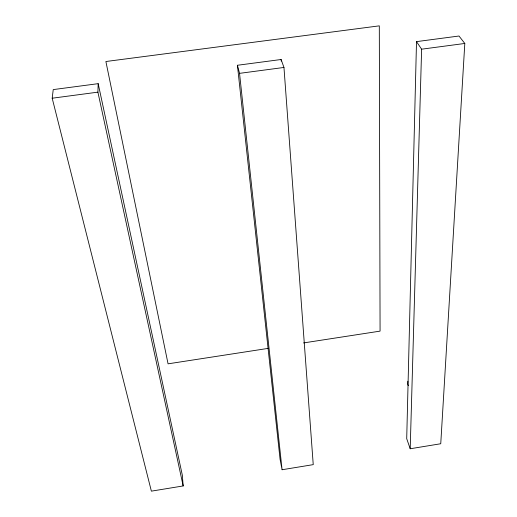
<?xml version="1.0" encoding="UTF-8"?>
<svg xmlns="http://www.w3.org/2000/svg" width="517" height="517" viewBox="0 0 517 517"><rect width="100%" height="100%" fill="white"/><g stroke="black" fill="none" stroke-linecap="round" stroke-linejoin="round"><path stroke-width="0.78" d="M407.823 381.236L407.751 384.183L408.294 385.65M416.508 41.625L406.711 438.681L410.201 448.756L440.749 443.748L464.809 43.46L458.999 36.016L416.508 41.625L421.62 49.193L410.201 448.756M183.167 485.941L97.907 92.149L98.178 83.664L53.245 89.596L52.191 98.217L151.378 491.15L183.167 485.941L182.339 475.246L98.178 83.664M282.082 469.74L313.244 464.634L283.962 67.456L281.106 59.507L237.419 65.271L280.085 459.316L282.082 469.74L239.539 73.356L237.419 65.271M268.491 348.335L168.064 363.832L105.888 61.517L379.304 25.85L380.073 331.126L303.557 342.926M52.191 98.217L97.907 92.149M239.539 73.356L283.962 67.456M421.62 49.193L464.809 43.46M281.106 59.507L281.229 61.116"/></g></svg>
